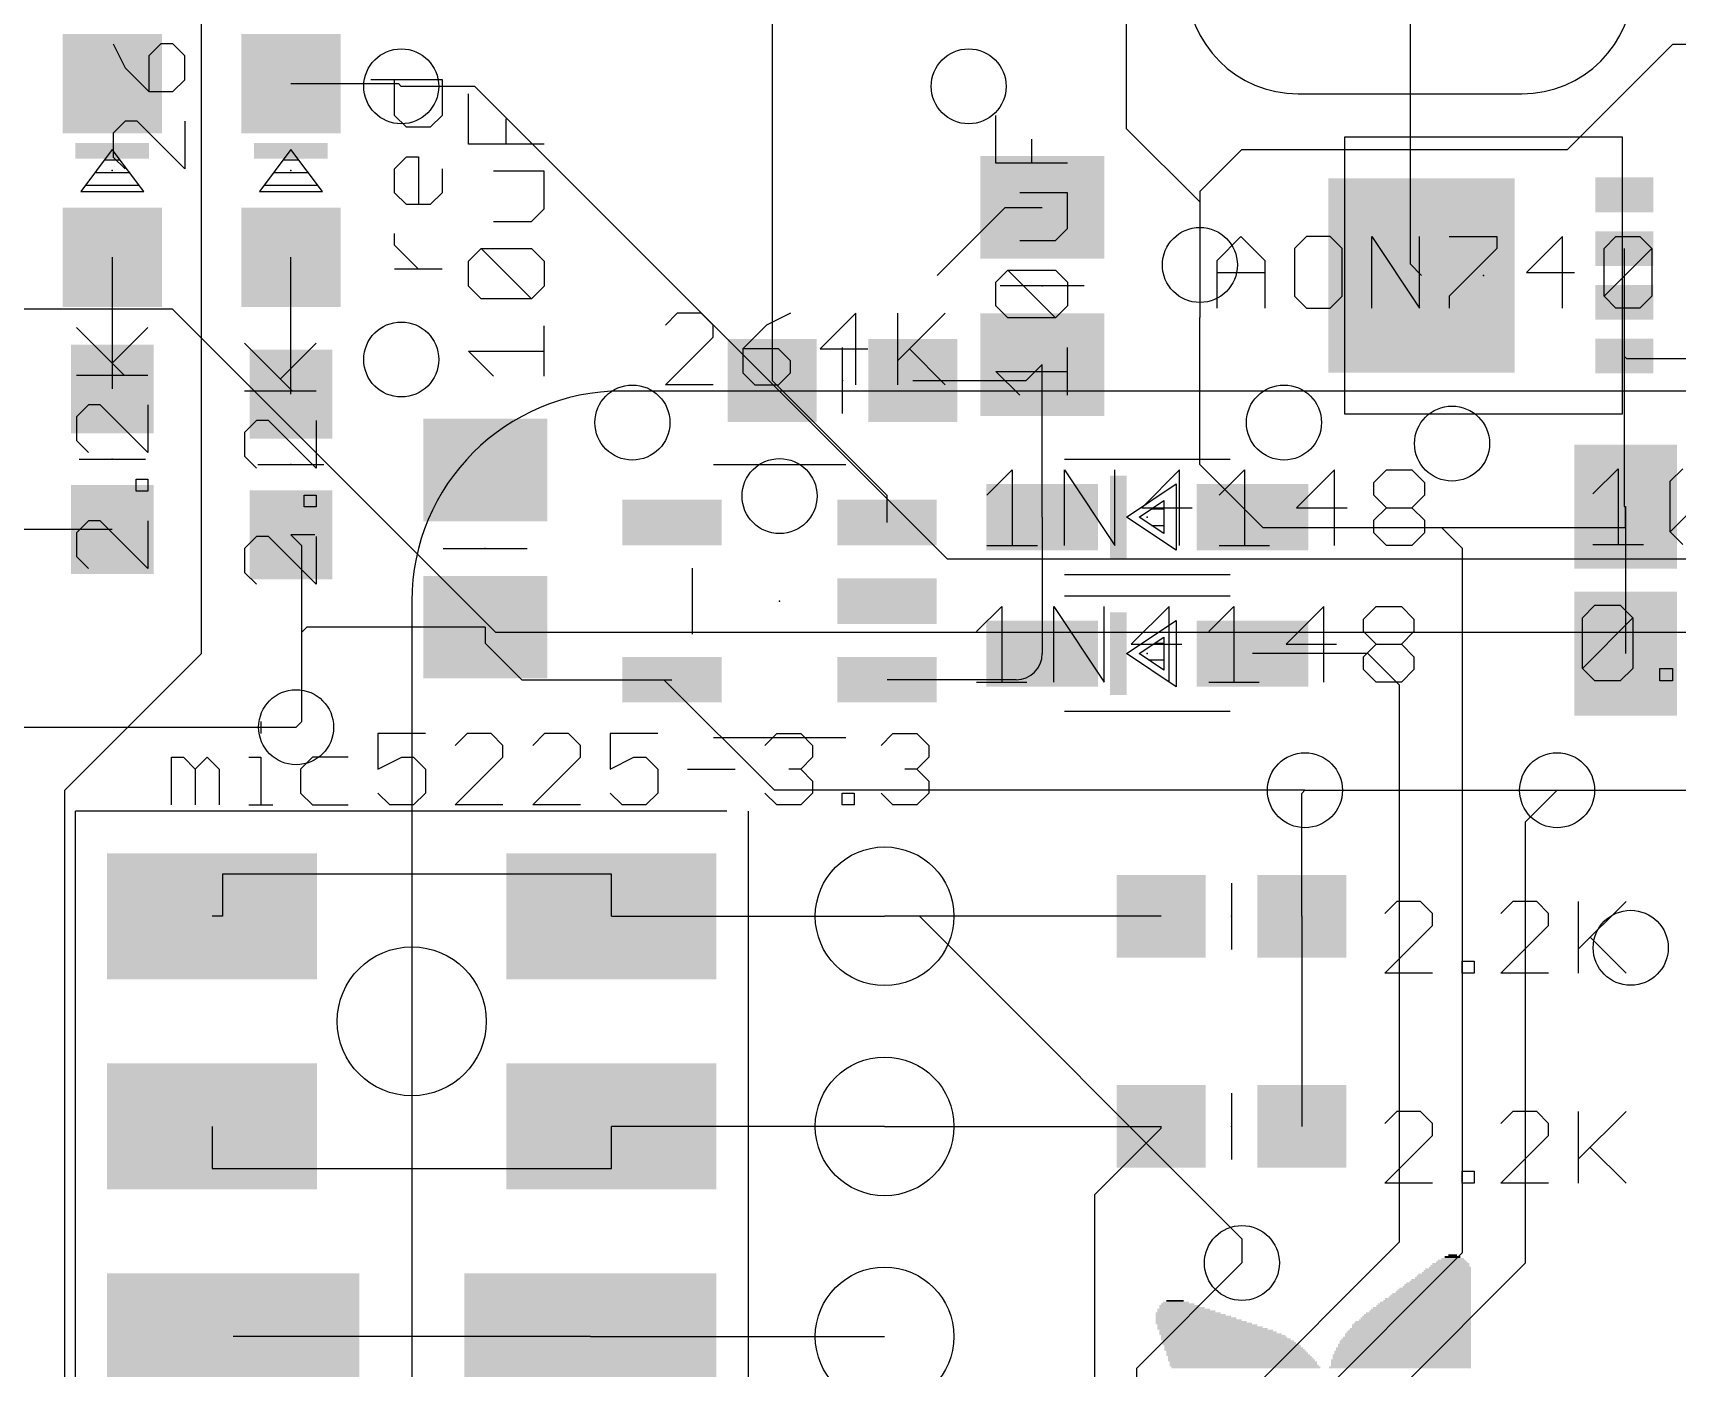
# Model space of a CAD drawing. Extents: x -40.8 to 40.8, y -42.1 to 43.9.
# Drawn here: x -16.01 to 3.86, y 13.59 to 29.73 of the extents above; entities that cross this region are included whole.
import ezdxf

# ---------------------------------------------------------------- set-up
doc = ezdxf.new("R2010")
doc.units = 0
for name, color, linetype in [('1', 22, 'CONTINUOUS'), ('16', 5, 'CONTINUOUS'), ('17', 82, 'CONTINUOUS'), ('18', 82, 'CONTINUOUS'), ('20', 4, 'CONTINUOUS'), ('200', 2, 'CONTINUOUS'), ('21', 2, 'CONTINUOUS'), ('23', 2, 'CONTINUOUS'), ('27', 253, 'CONTINUOUS')]:
    doc.layers.add(name, color=color, linetype=linetype)

# ---------------------------------------------------------------- blocks, each defined once
blk = doc.blocks.new('RECT')
blk.add_solid([(-0.5, -0.5), (0.5, -0.5), (-0.5, 0.5), (0.5, 0.5)])
blk = doc.blocks.new('ROUNDP')
blk.add_circle((0, 0), 0.5)
blk = doc.blocks.new('LONGP100')
blk.add_lwpolyline([(-0.5, -0.5), (0.5, -0.5, 1), (0.5, 0.5), (-0.5, 0.5, 1)], format="xyb", close=True)
blk = doc.blocks.new('ROUNDV')
blk.add_circle((0, 0), 0.5)

msp = doc.modelspace()

# ---------------------------------------------------------------- linework, layer by layer
at = {"layer": '1'}
for p, q in [((-13.97, 22.225), (-13.97, 31.496)), ((0.635, 30.342), (0.635, 26.936)), ((-7.073, 30.06), (-7.073, 25.527)), ((-12.8905, 29.117), (-11.591, 29.117)), ((-11.591, 29.117), (-11.557, 29.083)), ((-5.08, 26.797), (-4.257, 27.62)), ((-4.257, 27.62), (-3.81, 27.62)), ((3.224, 27.122), (3.224, 26.472)), ((-15.0495, 27.017), (-15.0495, 25.4245)), ((-12.8905, 25.361), (-12.8905, 27.017)), ((-1.905, 26.924), (-1.905, 26.289)), ((0.635, 26.936), (0.774, 26.797)), ((3.224, 26.472), (3.224, 25.822)), ((-1.905, 24.511), (-1.905, 26.289)), ((-4.003, 25.527), (-3.81, 25.72)), ((-3.81, 23.876), (-3.81, 25.72)), ((3.224, 25.822), (3.253, 25.793)), ((3.224, 25.822), (3.224, 24.003)), ((3.253, 25.793), (5.019, 25.793)), ((-5.6849, 24.1389), (-7.073, 25.527)), ((-5.373, 25.527), (-4.003, 25.527)), ((-1.27, 23.876), (-1.905, 24.511)), ((-5.6849, 23.81), (-5.6849, 24.1389)), ((-3.81, 23.876), (-3.81, 22.225)), ((-1.27, 23.876), (-1.143, 23.749)), ((3.224, 24.003), (3.241, 24.003)), ((3.241, 23.749), (3.241, 24.003)), ((3.241, 24.003), (3.241, 22.225)), ((-15.0495, 23.7245), (-16.2315, 23.7245)), ((-12.6, 23.661), (-12.8905, 23.661)), ((-12.8905, 23.661), (-12.7635, 23.534)), ((-1.143, 23.749), (1.016, 23.749)), ((1.27, 23.495), (1.016, 23.749)), ((1.016, 23.749), (3.241, 23.749)), ((-12.7635, 23.534), (-12.7635, 22.479)), ((1.27, 14.986), (1.27, 23.495)), ((-12.6975, 22.545), (-12.7635, 22.479)), ((-12.7635, 22.479), (-12.7635, 21.3995)), ((-10.541, 22.545), (-12.6975, 22.545)), ((-10.541, 22.545), (-10.541, 22.352)), ((-10.541, 22.352), (-10.099, 21.91)), ((-15.621, 20.574), (-13.97, 22.225)), ((0.127, 22.225), (-1.27, 22.225)), ((0.508, 21.844), (0.127, 22.225)), ((-10.099, 21.91), (-8.382, 21.91)), ((-8.382, 21.91), (-8.2851, 21.91)), ((-7.046, 20.574), (-8.382, 21.91)), ((-4.125, 21.91), (-5.6849, 21.91)), ((0.508, 15.113), (0.508, 21.844)), ((-12.7635, 21.3995), (-12.827, 21.336)), ((-15.621, -6.223), (-15.621, 20.574)), ((-0.635, 20.574), (-7.046, 20.574)), ((-0.674, 20.535), (-0.635, 20.574)), ((-0.674, 19.05), (-0.674, 20.535)), ((2.032, 20.193), (2.413, 20.574)), ((2.032, 14.859), (2.032, 20.193)), ((-9.017, 19.558), (-13.716, 19.558)), ((-13.716, 19.558), (-13.716, 19.05)), ((-9.017, 19.05), (-9.017, 19.558)), ((-13.716, 19.05), (-13.843, 19.05)), ((-9.017, 19.05), (-5.715, 19.05)), ((-2.374, 19.05), (-5.715, 19.05)), ((-0.674, 19.05), (-0.674, 16.51)), ((-13.843, 16.51), (-13.843, 16.002)), ((-5.715, 16.51), (-9.017, 16.51)), ((-9.017, 16.002), (-9.017, 16.51)), ((-5.715, 16.51), (-2.374, 16.51)), ((-2.374, 16.488), (-2.374, 16.51)), ((-3.175, 15.687), (-2.374, 16.488)), ((-13.843, 16.002), (-9.017, 16.002)), ((-3.175, -9.906), (-3.175, 15.687)), ((-2.159, 12.446), (0.508, 15.113)), ((-1.524, 12.192), (1.27, 14.986)), ((-2.667, 13.589), (-1.397, 14.859)), ((0.508, 13.335), (2.032, 14.859)), ((-9.271, 13.97), (-13.589, 13.97)), ((-9.271, 13.97), (-5.715, 13.97)), ((-2.667, -10.287), (-2.667, 13.589))]:
    msp.add_line(p, q, dxfattribs=at)
msp.add_arc((-4.125, 22.225), 0.315, 270, 0, dxfattribs=at)
at = {"layer": '16'}
for p, q in [((-2.794, 30.6392), (-2.794, 28.575)), ((2.54, 28.321), (3.81, 29.591)), ((3.81, 29.591), (12.065, 29.591)), ((-10.668, 29.083), (-11.557, 29.083)), ((-4.953, 23.368), (-10.668, 29.083)), ((-2.794, 28.575), (-1.905, 27.686)), ((-1.397, 28.321), (-1.905, 27.813)), ((-1.397, 28.321), (2.54, 28.321)), ((-1.905, 27.813), (-1.905, 27.686)), ((-1.905, 27.686), (-1.905, 26.924)), ((-21.0041, 26.3923), (-14.3273, 26.3923)), ((-10.414, 22.479), (-14.3273, 26.3923)), ((6.985, 23.368), (-4.953, 23.368)), ((7.239, 22.479), (-10.414, 22.479)), ((-17.399, 21.336), (-12.827, 21.336)), ((-0.635, 20.574), (2.413, 20.574)), ((2.413, 20.574), (13.716, 20.574)), ((-5.295, 19.05), (-5.715, 19.05)), ((-5.295, 19.05), (-1.397, 15.152)), ((-1.397, 15.152), (-1.397, 14.859))]:
    msp.add_line(p, q, dxfattribs=at)
at = {"layer": '20'}
msp.add_circle((-11.43, 17.78), 0.9, dxfattribs=at)
at = {"layer": '21'}
for p, q in [((-0.151, 25.122), (-0.151, 28.472)), ((-0.151, 28.472), (3.199, 28.472)), ((3.199, 28.472), (3.199, 25.122)), ((-15.0495, 28.321), (-15.4305, 27.813)), ((-14.6685, 27.813), (-15.0495, 28.321)), ((-12.8905, 28.321), (-13.2715, 27.813)), ((-12.5095, 27.813), (-12.8905, 28.321)), ((-15.2591, 28.0416), (-14.8399, 28.0416)), ((-15.1448, 28.194), (-14.9543, 28.194)), ((-13.1001, 28.0416), (-12.681, 28.0416)), ((-12.9858, 28.194), (-12.7953, 28.194)), ((-15.3734, 27.8892), (-14.7256, 27.8892)), ((-13.2144, 27.8892), (-12.5667, 27.8892)), ((-15.4305, 27.813), (-14.6685, 27.813)), ((-13.2715, 27.813), (-12.5095, 27.813)), ((-3.302, 26.67), (-4.318, 26.67)), ((-6.223, 25.127), (-6.223, 25.927)), ((8.89, 25.4), (-8.89, 25.4)), ((3.199, 25.122), (-0.151, 25.122)), ((-15.4495, 24.5745), (-14.6495, 24.5745)), ((-13.2905, 24.511), (-12.4905, 24.511)), ((-7.785, 24.51), (-6.185, 24.51)), ((-3.54, 24.576), (-1.54, 24.576)), ((-2.79, 23.876), (-2.19, 24.276)), ((-2.19, 24.276), (-2.19, 23.476)), ((-2.64, 23.876), (-2.34, 24.076)), ((-2.34, 24.076), (-2.34, 23.676)), ((-2.19, 23.476), (-2.79, 23.876)), ((-2.34, 23.676), (-2.64, 23.876)), ((-2.4876, 23.9776), (-2.34, 23.9776)), ((-2.4876, 23.7744), (-2.34, 23.7744)), ((-11.049, 23.495), (-10.033, 23.495)), ((-8.035, 22.46), (-8.035, 23.26)), ((-1.54, 23.176), (-3.54, 23.176)), ((-11.43, 22.86), (-11.43, 20.32)), ((-3.54, 22.925), (-1.54, 22.925)), ((-2.79, 22.225), (-2.19, 22.625)), ((-2.19, 22.625), (-2.19, 21.825)), ((-2.64, 22.225), (-2.34, 22.425)), ((-2.4495, 22.352), (-2.34, 22.352)), ((-2.34, 22.425), (-2.34, 22.025)), ((-2.19, 21.825), (-2.79, 22.225)), ((-2.34, 22.025), (-2.64, 22.225)), ((-2.5257, 22.1488), (-2.34, 22.1488)), ((-1.54, 21.525), (-3.54, 21.525)), ((-7.785, 21.21), (-6.185, 21.21)), ((-15.494, -10.16), (-15.494, 20.32)), ((-11.43, 20.32), (-15.494, 20.32)), ((-11.43, 20.32), (-11.43, -22.86)), ((-7.62, 20.32), (-11.43, 20.32)), ((-7.366, 20.32), (-7.366, -7.62)), ((-1.524, 19.45), (-1.524, 18.65)), ((-1.524, 16.91), (-1.524, 16.11))]:
    msp.add_line(p, q, dxfattribs=at)
msp.add_arc((-8.89, 22.86), 2.54, 90, 180, dxfattribs=at)
at = {"layer": '23'}
for p in [(-15.0495, 28.067), (-12.8905, 28.067), (-3.81, 26.67), (1.524, 26.797), (-6.223, 25.527), (-15.0495, 24.5745), (-12.8905, 24.511), (-2.54, 23.876), (-10.541, 23.495), (-6.985, 22.86), (-2.54, 22.225), (-1.524, 19.05), (-1.524, 16.51)]:
    msp.add_point(p, dxfattribs=at)
at = {"layer": '27'}
for p, q in [((-15.0375, 29.5959), (-14.8935, 29.3078)), ((-14.4613, 29.5959), (-14.6054, 29.4518)), ((-14.6054, 29.4518), (-14.6054, 29.0196)), ((-14.3173, 29.5959), (-14.4613, 29.5959)), ((-14.1732, 29.4518), (-14.3173, 29.5959)), ((-14.1732, 29.1637), (-14.1732, 29.4518)), ((-14.8935, 29.3078), (-14.6054, 29.0196)), ((-14.6054, 29.0196), (-14.3173, 29.0196)), ((-14.3173, 29.0196), (-14.1732, 29.1637)), ((-11.926, 29.1645), (-11.0617, 29.1645)), ((-11.6379, 28.7324), (-11.6379, 29.1645)), ((-11.0617, 29.1645), (-11.0617, 28.7324)), ((-10.745, 28.3844), (-10.745, 28.9945)), ((-14.8935, 28.6603), (-15.0375, 28.5163)), ((-14.7494, 28.6603), (-14.8935, 28.6603)), ((-14.1732, 28.0841), (-14.7494, 28.6603)), ((-14.1732, 28.6603), (-14.1732, 28.0841)), ((-11.4939, 28.5883), (-11.6379, 28.7324)), ((-11.0617, 28.7324), (-11.2058, 28.5883)), ((-10.2874, 28.3844), (-10.2874, 28.6894)), ((-4.3695, 28.1558), (-4.3695, 28.732)), ((-15.0375, 28.5163), (-15.0375, 28.2282)), ((-11.2058, 28.5883), (-11.4939, 28.5883)), ((-3.9374, 28.1558), (-3.9374, 28.4439)), ((-15.0375, 28.2282), (-14.8935, 28.0841)), ((-11.6379, 28.085), (-11.4939, 28.229)), ((-11.4939, 28.229), (-11.3498, 28.229)), ((-11.3498, 28.229), (-11.3498, 27.6528)), ((-9.8298, 28.3844), (-10.745, 28.3844)), ((-11.6379, 27.7969), (-11.6379, 28.085)), ((-11.0617, 28.085), (-11.0617, 27.7969)), ((-9.8298, 28.059), (-10.4399, 28.059)), ((-9.8298, 27.6014), (-9.8298, 28.059)), ((-3.5052, 28.1558), (-4.3695, 28.1558)), ((-11.4939, 27.6528), (-11.6379, 27.7969)), ((-11.2058, 27.6528), (-11.4939, 27.6528)), ((-11.0617, 27.7969), (-11.2058, 27.6528)), ((-3.5052, 27.7965), (-4.0814, 27.7965)), ((-3.5052, 27.3643), (-3.5052, 27.7965)), ((-10.4399, 27.4488), (-9.9823, 27.4488)), ((-9.9823, 27.4488), (-9.8298, 27.6014)), ((-11.6379, 27.1613), (-11.6379, 27.3054)), ((-3.6493, 27.2202), (-3.5052, 27.3643)), ((-1.6974, 26.9784), (-1.4093, 27.2665)), ((-1.4093, 27.2665), (-1.1212, 26.9784)), ((-0.6179, 27.2665), (-0.7619, 27.1225)), ((-0.3297, 27.2665), (-0.6179, 27.2665)), ((-0.1857, 27.1225), (-0.3297, 27.2665)), ((0.1736, 26.4022), (0.1736, 27.2665)), ((0.1736, 27.2665), (0.7498, 26.4022)), ((0.7498, 26.4022), (0.7498, 27.2665)), ((1.1091, 27.2665), (1.6853, 27.2665)), ((1.6853, 27.2665), (1.6853, 27.1225)), ((2.4768, 27.2665), (2.0446, 26.8344)), ((2.4768, 26.4022), (2.4768, 27.2665)), ((2.9802, 27.1225), (3.1242, 27.2665)), ((3.1242, 27.2665), (3.4123, 27.2665)), ((3.4123, 27.2665), (3.5564, 27.1225)), ((-11.3498, 26.8732), (-11.6379, 27.1613)), ((-10.745, 26.9709), (-10.5925, 27.1234)), ((-10.5925, 27.1234), (-9.9823, 27.1234)), ((-9.9823, 26.5133), (-10.5925, 27.1234)), ((-9.9823, 27.1234), (-9.8298, 26.9709)), ((-4.0814, 27.2202), (-3.6493, 27.2202)), ((-0.7619, 27.1225), (-0.7619, 26.5463)), ((-0.1857, 26.5463), (-0.1857, 27.1225)), ((1.6853, 27.1225), (1.1091, 26.5463)), ((2.9802, 26.5463), (2.9802, 27.1225)), ((2.9802, 26.5463), (3.5564, 27.1225)), ((3.5564, 27.1225), (3.5564, 26.5463)), ((-11.0617, 26.8732), (-11.6379, 26.8732)), ((-10.745, 26.6658), (-10.745, 26.9709)), ((-9.8298, 26.9709), (-9.8298, 26.6658)), ((-4.3695, 26.7169), (-4.2255, 26.8609)), ((-4.2255, 26.8609), (-3.6493, 26.8609)), ((-3.6493, 26.2847), (-4.2255, 26.8609)), ((-3.6493, 26.8609), (-3.5052, 26.7169)), ((-1.6974, 26.4022), (-1.6974, 26.9784)), ((-1.6974, 26.8344), (-1.1212, 26.8344)), ((-1.1212, 26.9784), (-1.1212, 26.4022)), ((2.0446, 26.8344), (2.6209, 26.8344)), ((-10.5925, 26.5133), (-10.745, 26.6658)), ((-9.8298, 26.6658), (-9.9823, 26.5133)), ((-4.3695, 26.4288), (-4.3695, 26.7169)), ((-3.5052, 26.7169), (-3.5052, 26.4288)), ((-9.9823, 26.5133), (-10.5925, 26.5133)), ((-0.7619, 26.5463), (-0.6179, 26.4022)), ((-0.3297, 26.4022), (-0.1857, 26.5463)), ((1.1091, 26.5463), (1.1091, 26.4022)), ((3.1242, 26.4022), (2.9802, 26.5463)), ((3.5564, 26.5463), (3.4123, 26.4022)), ((-8.2208, 26.3405), (-8.3649, 26.1965)), ((-7.9327, 26.3405), (-8.2208, 26.3405)), ((-7.7887, 26.1965), (-7.9327, 26.3405)), ((-6.8531, 26.3405), (-7.1412, 26.1965)), ((-6.0617, 26.3405), (-6.4938, 25.9084)), ((-6.0617, 25.4762), (-6.0617, 26.3405)), ((-5.5583, 26.3405), (-5.5583, 25.4762)), ((-5.5583, 25.7643), (-4.9821, 26.3405)), ((-4.2255, 26.2847), (-4.3695, 26.4288)), ((-3.6493, 26.2847), (-4.2255, 26.2847)), ((-3.5052, 26.4288), (-3.6493, 26.2847)), ((-0.6179, 26.4022), (-0.3297, 26.4022)), ((3.4123, 26.4022), (3.1242, 26.4022)), ((-14.9058, 25.5925), (-15.482, 26.1687)), ((-15.0499, 25.7366), (-14.6177, 26.1687)), ((-9.8298, 25.5778), (-9.8298, 26.1879)), ((-8.3649, 25.4762), (-7.7887, 26.0524)), ((-7.7887, 26.0524), (-7.7887, 26.1965)), ((-7.1412, 26.1965), (-7.4294, 25.9084)), ((-12.8738, 25.402), (-13.45, 25.9782)), ((-13.0179, 25.5461), (-12.5857, 25.9782)), ((-10.4399, 25.5778), (-10.745, 25.8829)), ((-10.745, 25.8829), (-9.8298, 25.8829)), ((-7.4294, 25.9084), (-7.4294, 25.6203)), ((-6.9972, 25.9084), (-7.4294, 25.9084)), ((-6.8531, 25.7643), (-6.9972, 25.9084)), ((-6.4938, 25.9084), (-5.9176, 25.9084)), ((-5.4143, 25.9084), (-4.9821, 25.4762)), ((-3.5052, 25.3492), (-3.5052, 25.9254)), ((-6.8531, 25.6203), (-6.8531, 25.7643)), ((-4.0814, 25.3492), (-4.3695, 25.6373)), ((-4.3695, 25.6373), (-3.5052, 25.6373)), ((-15.482, 25.5925), (-14.6177, 25.5925)), ((-7.7887, 25.4762), (-8.3649, 25.4762)), ((-7.4294, 25.6203), (-7.2853, 25.4762)), ((-7.2853, 25.4762), (-6.9972, 25.4762)), ((-6.9972, 25.4762), (-6.8531, 25.6203)), ((-13.45, 25.402), (-12.5857, 25.402)), ((-15.338, 25.2332), (-15.482, 25.0891)), ((-15.482, 25.0891), (-15.482, 24.801)), ((-15.1939, 25.2332), (-15.338, 25.2332)), ((-14.6177, 24.657), (-15.1939, 25.2332)), ((-14.6177, 25.2332), (-14.6177, 24.657)), ((-13.306, 25.0427), (-13.45, 24.8986)), ((-13.1619, 25.0427), (-13.306, 25.0427)), ((-12.5857, 24.4665), (-13.1619, 25.0427)), ((-12.5857, 25.0427), (-12.5857, 24.4665)), ((-13.45, 24.8986), (-13.45, 24.6105)), ((-15.482, 24.801), (-15.338, 24.657)), ((-13.45, 24.6105), (-13.306, 24.4665)), ((-4.4782, 24.1419), (-4.1731, 24.447)), ((-4.1731, 24.447), (-4.1731, 23.5318)), ((-3.5427, 23.5318), (-3.5427, 24.447)), ((-3.5427, 24.447), (-2.9326, 23.5318)), ((-2.9326, 23.5318), (-2.9326, 24.447)), ((-2.1496, 24.447), (-2.6072, 23.9894)), ((-2.1496, 23.5318), (-2.1496, 24.447)), ((-1.6716, 24.1419), (-1.3666, 24.447)), ((-1.3666, 24.447), (-1.3666, 23.5318)), ((-0.2785, 24.447), (-0.7361, 23.9894)), ((-0.2785, 23.5318), (-0.2785, 24.447)), ((0.1994, 24.2945), (0.3519, 24.447)), ((0.3519, 24.447), (0.657, 24.447)), ((0.657, 24.447), (0.8095, 24.2945)), ((2.8448, 24.1559), (3.1499, 24.461)), ((3.1499, 24.461), (3.1499, 23.5458)), ((3.7803, 24.3085), (3.9328, 24.461)), ((-14.7618, 24.1892), (-14.7618, 24.3333)), ((-14.7618, 24.3333), (-14.6177, 24.3333)), ((-14.6177, 24.3333), (-14.6177, 24.1892)), ((0.1994, 24.1419), (0.1994, 24.2945)), ((0.8095, 24.2945), (0.8095, 24.1419)), ((3.7803, 23.6983), (3.7803, 24.3085)), ((3.7803, 23.6983), (4.3904, 24.3085)), ((-14.6177, 24.1892), (-14.7618, 24.1892)), ((-12.7298, 23.9987), (-12.7298, 24.1428)), ((-12.7298, 24.1428), (-12.5857, 24.1428)), ((-12.5857, 24.1428), (-12.5857, 23.9987)), ((0.3519, 23.9894), (0.1994, 24.1419)), ((0.8095, 24.1419), (0.657, 23.9894)), ((-12.5857, 23.9987), (-12.7298, 23.9987)), ((-2.6072, 23.9894), (-1.997, 23.9894)), ((-0.7361, 23.9894), (-0.126, 23.9894)), ((0.1994, 23.8369), (0.3519, 23.9894)), ((0.3519, 23.9894), (0.657, 23.9894)), ((0.657, 23.9894), (0.8095, 23.8369)), ((-15.338, 23.8299), (-15.482, 23.6859)), ((-15.482, 23.6859), (-15.482, 23.3978)), ((-15.1939, 23.8299), (-15.338, 23.8299)), ((-14.6177, 23.2537), (-15.1939, 23.8299)), ((-14.6177, 23.8299), (-14.6177, 23.2537)), ((0.1994, 23.6843), (0.1994, 23.8369)), ((0.3519, 23.5318), (0.1994, 23.6843)), ((0.8095, 23.6843), (0.657, 23.5318)), ((0.8095, 23.8369), (0.8095, 23.6843)), ((3.9328, 23.5458), (3.7803, 23.6983)), ((-13.306, 23.6394), (-13.45, 23.4954)), ((-13.45, 23.4954), (-13.45, 23.2073)), ((-13.1619, 23.6394), (-13.306, 23.6394)), ((-12.5857, 23.0632), (-13.1619, 23.6394)), ((-12.5857, 23.6394), (-12.5857, 23.0632)), ((-4.4782, 23.5318), (-3.8681, 23.5318)), ((-1.6716, 23.5318), (-1.0615, 23.5318)), ((0.657, 23.5318), (0.3519, 23.5318)), ((2.8448, 23.5458), (3.4549, 23.5458)), ((-15.482, 23.3978), (-15.338, 23.2537)), ((-13.45, 23.2073), (-13.306, 23.0632)), ((-4.6052, 22.4909), (-4.3001, 22.796)), ((-4.3001, 22.796), (-4.3001, 21.8808)), ((-3.6697, 21.8808), (-3.6697, 22.796)), ((-3.6697, 22.796), (-3.0596, 21.8808)), ((-3.0596, 21.8808), (-3.0596, 22.796)), ((-2.2766, 22.796), (-2.7342, 22.3384)), ((-2.2766, 21.8808), (-2.2766, 22.796)), ((-1.7986, 22.4909), (-1.4936, 22.796)), ((-1.4936, 22.796), (-1.4936, 21.8808)), ((-0.4055, 22.796), (-0.8631, 22.3384)), ((-0.4055, 21.8808), (-0.4055, 22.796)), ((0.0724, 22.6435), (0.2249, 22.796)), ((0.2249, 22.796), (0.53, 22.796)), ((0.53, 22.796), (0.6825, 22.6435)), ((2.7178, 22.6575), (2.8703, 22.81)), ((2.7178, 22.0473), (2.7178, 22.6575)), ((2.7178, 22.0473), (3.3279, 22.6575)), ((2.8703, 22.81), (3.1754, 22.81)), ((3.1754, 22.81), (3.3279, 22.6575)), ((3.3279, 22.6575), (3.3279, 22.0473)), ((0.0724, 22.4909), (0.0724, 22.6435)), ((0.2249, 22.3384), (0.0724, 22.4909)), ((0.6825, 22.4909), (0.53, 22.3384)), ((0.6825, 22.6435), (0.6825, 22.4909)), ((-2.7342, 22.3384), (-2.124, 22.3384)), ((-0.8631, 22.3384), (-0.253, 22.3384)), ((0.0724, 22.1859), (0.2249, 22.3384)), ((0.2249, 22.3384), (0.53, 22.3384)), ((0.53, 22.3384), (0.6825, 22.1859)), ((0.0724, 22.0333), (0.0724, 22.1859)), ((0.6825, 22.1859), (0.6825, 22.0333)), ((-4.6052, 21.8808), (-3.9951, 21.8808)), ((-1.7986, 21.8808), (-1.1885, 21.8808)), ((0.2249, 21.8808), (0.0724, 22.0333)), ((0.53, 21.8808), (0.2249, 21.8808)), ((0.6825, 22.0333), (0.53, 21.8808)), ((2.8703, 21.8948), (2.7178, 22.0473)), ((3.1754, 21.8948), (2.8703, 21.8948)), ((3.3279, 22.0473), (3.1754, 21.8948)), ((3.6533, 21.8948), (3.6533, 22.0473)), ((3.6533, 22.0473), (3.8058, 22.0473)), ((3.8058, 21.8948), (3.6533, 21.8948)), ((3.8058, 22.0473), (3.8058, 21.8948)), ((-13.2543, 21.4046), (-13.2543, 21.2605)), ((-11.263, 21.2605), (-11.8392, 21.2605)), ((-11.8392, 21.2605), (-11.8392, 20.8284)), ((-10.7596, 21.2605), (-10.9037, 21.1165)), ((-10.4715, 21.2605), (-10.7596, 21.2605)), ((-10.3275, 21.1165), (-10.4715, 21.2605)), ((-10.3275, 20.9724), (-10.3275, 21.1165)), ((-9.8241, 21.2605), (-9.9682, 21.1165)), ((-9.536, 21.2605), (-9.8241, 21.2605)), ((-9.3919, 21.1165), (-9.536, 21.2605)), ((-9.3919, 20.9724), (-9.3919, 21.1165)), ((-8.4564, 21.2605), (-9.0326, 21.2605)), ((-9.0326, 21.2605), (-9.0326, 20.8284)), ((-7.1616, 21.1165), (-7.0175, 21.2605)), ((-7.0175, 21.2605), (-6.7294, 21.2605)), ((-6.7294, 21.2605), (-6.5854, 21.1165)), ((-6.5854, 21.1165), (-6.5854, 20.9724)), ((-5.7583, 21.1165), (-5.6143, 21.2605)), ((-5.6143, 21.2605), (-5.3262, 21.2605)), ((-5.3262, 21.2605), (-5.1821, 21.1165)), ((-5.1821, 21.1165), (-5.1821, 20.9724)), ((-14.3339, 20.3962), (-14.3339, 20.9724)), ((-14.3339, 20.9724), (-14.1899, 20.9724)), ((-14.1899, 20.9724), (-14.0458, 20.8284)), ((-14.0458, 20.8284), (-13.9017, 20.9724)), ((-13.9017, 20.9724), (-13.7577, 20.8284)), ((-13.3984, 20.9724), (-13.2543, 20.9724)), ((-13.2543, 20.9724), (-13.2543, 20.3962)), ((-12.6307, 20.9724), (-12.7747, 20.8284)), ((-12.1985, 20.9724), (-12.6307, 20.9724)), ((-11.8392, 20.8284), (-11.5511, 20.9724)), ((-11.5511, 20.9724), (-11.407, 20.9724)), ((-11.407, 20.9724), (-11.263, 20.8284)), ((-10.9037, 20.3962), (-10.3275, 20.9724)), ((-9.9682, 20.3962), (-9.3919, 20.9724)), ((-9.0326, 20.8284), (-8.7445, 20.9724)), ((-8.7445, 20.9724), (-8.6005, 20.9724)), ((-8.6005, 20.9724), (-8.4564, 20.8284)), ((-6.5854, 20.9724), (-6.7294, 20.8284)), ((-5.1821, 20.9724), (-5.3262, 20.8284)), ((-14.0458, 20.8284), (-14.0458, 20.3962)), ((-13.7577, 20.8284), (-13.7577, 20.3962)), ((-12.7747, 20.8284), (-12.7747, 20.5403)), ((-11.263, 20.8284), (-11.263, 20.5403)), ((-8.4564, 20.8284), (-8.4564, 20.5403)), ((-8.0971, 20.8284), (-7.5209, 20.8284)), ((-6.7294, 20.8284), (-6.8735, 20.8284)), ((-6.7294, 20.8284), (-6.5854, 20.6843)), ((-6.5854, 20.6843), (-6.5854, 20.5403)), ((-5.3262, 20.8284), (-5.4702, 20.8284)), ((-5.3262, 20.8284), (-5.1821, 20.6843)), ((-5.1821, 20.6843), (-5.1821, 20.5403)), ((-12.7747, 20.5403), (-12.6307, 20.3962)), ((-11.6951, 20.3962), (-11.8392, 20.5403)), ((-11.263, 20.5403), (-11.407, 20.3962)), ((-8.8886, 20.3962), (-9.0326, 20.5403)), ((-8.4564, 20.5403), (-8.6005, 20.3962)), ((-7.0175, 20.3962), (-7.1616, 20.5403)), ((-6.5854, 20.5403), (-6.7294, 20.3962)), ((-6.2261, 20.3962), (-6.2261, 20.5403)), ((-6.2261, 20.5403), (-6.082, 20.5403)), ((-6.082, 20.5403), (-6.082, 20.3962)), ((-5.6143, 20.3962), (-5.7583, 20.5403)), ((-5.1821, 20.5403), (-5.3262, 20.3962)), ((-13.3984, 20.3962), (-13.1103, 20.3962)), ((-12.6307, 20.3962), (-12.1985, 20.3962)), ((-11.407, 20.3962), (-11.6951, 20.3962)), ((-10.3275, 20.3962), (-10.9037, 20.3962)), ((-9.3919, 20.3962), (-9.9682, 20.3962)), ((-8.6005, 20.3962), (-8.8886, 20.3962)), ((-6.7294, 20.3962), (-7.0175, 20.3962)), ((-6.082, 20.3962), (-6.2261, 20.3962)), ((-5.3262, 20.3962), (-5.6143, 20.3962)), ((0.4743, 19.2285), (0.3302, 19.0845)), ((0.7624, 19.2285), (0.4743, 19.2285)), ((0.9064, 19.0845), (0.7624, 19.2285)), ((0.9064, 18.9404), (0.9064, 19.0845)), ((1.8775, 19.2285), (1.7335, 19.0845)), ((2.1656, 19.2285), (1.8775, 19.2285)), ((2.3097, 19.0845), (2.1656, 19.2285)), ((2.3097, 18.9404), (2.3097, 19.0845)), ((2.669, 19.2285), (2.669, 18.3642)), ((2.669, 18.6523), (3.2452, 19.2285)), ((0.3302, 18.3642), (0.9064, 18.9404)), ((1.7335, 18.3642), (2.3097, 18.9404)), ((2.8131, 18.7964), (3.2452, 18.3642)), ((1.2657, 18.3642), (1.2657, 18.5083)), ((1.2657, 18.5083), (1.4098, 18.5083)), ((1.4098, 18.5083), (1.4098, 18.3642)), ((0.9064, 18.3642), (0.3302, 18.3642)), ((1.4098, 18.3642), (1.2657, 18.3642)), ((2.3097, 18.3642), (1.7335, 18.3642)), ((0.4743, 16.6885), (0.3302, 16.5445)), ((0.7624, 16.6885), (0.4743, 16.6885)), ((0.9064, 16.5445), (0.7624, 16.6885)), ((0.9064, 16.4004), (0.9064, 16.5445)), ((1.8775, 16.6885), (1.7335, 16.5445)), ((2.1656, 16.6885), (1.8775, 16.6885)), ((2.3097, 16.5445), (2.1656, 16.6885)), ((2.3097, 16.4004), (2.3097, 16.5445)), ((2.669, 16.6885), (2.669, 15.8242)), ((2.669, 16.1123), (3.2452, 16.6885)), ((0.3302, 15.8242), (0.9064, 16.4004)), ((1.7335, 15.8242), (2.3097, 16.4004)), ((2.8131, 16.2564), (3.2452, 15.8242)), ((1.2657, 15.8242), (1.2657, 15.9683)), ((1.2657, 15.9683), (1.4098, 15.9683)), ((1.4098, 15.9683), (1.4098, 15.8242)), ((0.9064, 15.8242), (0.3302, 15.8242)), ((1.4098, 15.8242), (1.2657, 15.8242)), ((2.3097, 15.8242), (1.7335, 15.8242))]:
    msp.add_line(p, q, dxfattribs=at)

# ---------------------------------------------------------------- block references
at = {"layer": '1'}
for p, xscale, yscale in [((-15.0495, 29.117), 1.2, 1.2), ((-12.8905, 29.117), 1.2, 1.2), ((-15.0495, 27.017), 1.2, 1.2), ((-12.8905, 27.017), 1.2, 1.2), ((3.241, 24.003), 1.24, 1.5), ((-3.81, 23.876), 1.35, 0.8), ((-1.27, 23.876), 1.35, 0.8), ((3.241, 22.225), 1.24, 1.5), ((-3.81, 22.225), 1.35, 0.8), ((-1.27, 22.225), 1.35, 0.8), ((-13.843, 19.05), 2.54, 1.524), ((-13.843, 16.51), 2.54, 1.524), ((-13.589, 13.97), 3.048, 1.524)]:
    msp.add_blockref('RECT', p, dxfattribs=dict(at, xscale=xscale, yscale=yscale))
for p, xscale, yscale, rotation in [((-3.81, 27.62), 1.24, 1.5, 270), ((0.774, 26.797), 2.35, 2.25, 90), ((3.224, 27.772), 0.7, 0.42, 180), ((3.224, 27.122), 0.7, 0.42, 180), ((3.224, 26.472), 0.7, 0.42, 180), ((-3.81, 25.72), 1.24, 1.5, 270), ((3.224, 25.822), 0.7, 0.42, 180), ((-10.541, 24.445), 1.24, 1.5, 90), ((-8.2851, 23.81), 0.55, 1.2, 90), ((-5.6849, 23.81), 0.55, 1.2, 90), ((-10.541, 22.545), 1.24, 1.5, 90), ((-5.6849, 22.86), 0.55, 1.2, 90), ((-8.2851, 21.91), 0.55, 1.2, 90), ((-5.6849, 21.91), 0.55, 1.2, 90), ((-9.017, 19.05), 2.54, 1.524, 180), ((-9.017, 16.51), 2.54, 1.524, 180), ((-9.271, 13.97), 3.048, 1.524, 180)]:
    msp.add_blockref('RECT', p, dxfattribs=dict(at, xscale=xscale, yscale=yscale, rotation=rotation))
at = {"layer": '1', "xscale": 1.075}
for p, rotation in [((-15.0495, 25.4245), 90), ((-12.8905, 25.361), 90), ((-7.073, 25.527), 180), ((-5.373, 25.527), 180), ((-15.0495, 23.7245), 90), ((-12.8905, 23.661), 90)]:
    msp.add_blockref('RECT', p, dxfattribs=dict(at, rotation=rotation))
for p in [(-2.374, 19.05), (-0.674, 19.05), (-2.374, 16.51), (-0.674, 16.51)]:
    msp.add_blockref('RECT', p, dxfattribs=at)
at = {"layer": '17', "rotation": 180}
for name, p, xscale, yscale in [('LONGP100', (0.635, 30.342), 2.7, 2.7), ('LONGP100', (0.635, 30.342), 2.7, 2.7), ('ROUNDP', (-5.715, 19.05), 1.6764, 1.6764), ('ROUNDP', (-5.715, 19.05), 1.6764, 1.6764), ('ROUNDP', (-5.715, 16.51), 1.6764, 1.6764), ('ROUNDP', (-5.715, 16.51), 1.6764, 1.6764), ('ROUNDP', (-5.715, 13.97), 1.6764, 1.6764), ('ROUNDP', (-5.715, 13.97), 1.6764, 1.6764)]:
    msp.add_blockref(name, p, dxfattribs=dict(at, xscale=xscale, yscale=yscale))
at = {"layer": '18', "xscale": 0.9064, "yscale": 0.9064}
for p in [(-11.557, 29.083), (-11.557, 29.083), (-4.699, 29.083), (-4.699, 29.083), (-1.905, 26.924), (-1.905, 26.924), (-11.557, 25.781), (-11.557, 25.781), (-8.763, 25.019), (-8.763, 25.019), (-0.889, 25.019), (-0.889, 25.019), (1.143, 24.765), (1.143, 24.765), (-6.985, 24.13), (-6.985, 24.13), (-12.827, 21.336), (-12.827, 21.336), (-0.635, 20.574), (-0.635, 20.574), (2.413, 20.574), (2.413, 20.574), (3.302, 18.669), (3.302, 18.669), (-1.397, 14.859), (-1.397, 14.859)]:
    msp.add_blockref('ROUNDV', p, dxfattribs=at)
at = {"layer": '200', "yscale": 0.0212}
for p, xscale in [((1.1496, 14.9101), 0.2752), ((1.1496, 14.9313), 0.1905), ((1.1496, 14.9524), 0.1058), ((1.0437, 14.6984), 0.6563), ((1.0544, 14.7196), 0.6351), ((1.0755, 14.7407), 0.5928), ((1.0861, 14.7619), 0.5716), ((1.0967, 14.7831), 0.5505), ((1.1179, 14.8042), 0.5081), ((1.1179, 14.8254), 0.4657), ((1.1284, 14.8466), 0.4446), ((1.139, 14.8677), 0.381), ((1.139, 14.8889), 0.3388), ((0.9168, 14.5079), 0.9103), ((0.9273, 14.529), 0.8892), ((0.9379, 14.5502), 0.868), ((0.9591, 14.5714), 0.8257), ((0.9697, 14.5925), 0.8045), ((0.9803, 14.6137), 0.7833), ((1.0014, 14.6349), 0.741), ((1.012, 14.656), 0.7198), ((1.0332, 14.6772), 0.6775), ((-2.153, 14.3385), 0.4869), ((-2.1212, 14.3173), 0.5504), ((-2.1741, 14.3597), 0.4022), ((-2.1953, 14.3808), 0.3176), ((-2.2059, 14.402), 0.2117), ((0.7791, 14.3173), 1.1856), ((0.8003, 14.3385), 1.1432), ((0.8109, 14.3597), 1.122), ((0.8215, 14.3808), 1.1009), ((0.8427, 14.402), 1.0585), ((0.8532, 14.4232), 1.0374), ((0.8744, 14.4443), 0.995), ((0.885, 14.4655), 0.9739), ((0.8956, 14.4867), 0.9527), ((-1.9836, 14.2115), 0.9103), ((-2.0471, 14.2538), 0.7833), ((-2.0153, 14.2326), 0.8468), ((-1.9518, 14.1903), 0.9738), ((-1.9201, 14.1691), 1.0373), ((-1.8883, 14.148), 1.1008), ((-1.8566, 14.1268), 1.1643), ((-1.8143, 14.1056), 1.2067), ((-2.1, 14.2962), 0.6351), ((-2.0683, 14.275), 0.6986), ((0.6521, 14.1056), 1.4396), ((0.6627, 14.1268), 1.4184), ((0.6733, 14.148), 1.3973), ((0.6945, 14.1691), 1.3549), ((0.7051, 14.1903), 1.3337), ((0.7156, 14.2115), 1.3126), ((0.7262, 14.2326), 1.2914), ((0.7368, 14.2538), 1.2702), ((0.758, 14.275), 1.2279), ((0.7686, 14.2962), 1.2067), ((-1.7508, 14.0633), 1.3337), ((-1.7825, 14.0845), 1.2702), ((-1.7084, 14.0421), 1.3761), ((-1.6872, 14.0209), 1.4184), ((-1.6555, 13.9998), 1.4819), ((-1.6237, 13.9786), 1.503), ((-1.6131, 13.9574), 1.5242), ((-1.5919, 13.9363), 1.5666), ((-1.5602, 13.9151), 1.5878), ((0.578, 13.9151), 1.5878), ((0.5886, 13.9363), 1.5666), ((0.5992, 13.9574), 1.5454), ((0.6098, 13.9998), 1.5243), ((0.6098, 13.9786), 1.5243), ((0.6204, 14.0209), 1.5031), ((0.631, 14.0421), 1.4819), ((0.6415, 14.0633), 1.4608), ((0.6521, 14.0845), 1.4396), ((-1.5496, 13.8939), 1.609), ((-1.5285, 13.8728), 1.6513), ((-1.5072, 13.8516), 1.6513), ((-1.4967, 13.8304), 1.6724), ((-1.4861, 13.8092), 1.6936), ((-1.4649, 13.7881), 1.6936), ((-1.4543, 13.7669), 1.7148), ((-1.4438, 13.7457), 1.7359), ((-1.412, 13.7034), 1.7571), ((-1.4225, 13.7246), 1.7359), ((0.5357, 13.7457), 1.6725), ((0.5357, 13.7246), 1.6725), ((0.5357, 13.7034), 1.6725), ((0.5463, 13.7881), 1.6513), ((0.5463, 13.7669), 1.6513), ((0.5569, 13.8304), 1.6301), ((0.5569, 13.8092), 1.6301), ((0.5674, 13.8728), 1.609), ((0.5674, 13.8516), 1.609), ((0.578, 13.8939), 1.5878), ((-1.4014, 13.6822), 1.7782), ((-1.3802, 13.6611), 1.7783), ((-1.3802, 13.6399), 1.7783), ((-1.3697, 13.6187), 1.7995), ((-1.3485, 13.5975), 1.7994), ((0.5145, 13.5975), 1.7148), ((0.5251, 13.6822), 1.6936), ((0.5251, 13.6611), 1.6936), ((0.5251, 13.6399), 1.6936), ((0.5251, 13.6187), 1.6936)]:
    msp.add_blockref('RECT', p, dxfattribs=dict(at, xscale=xscale))
at = {"layer": '21', "xscale": 0.889, "yscale": 0.1905}
for p in [(-15.0495, 28.3027), (-12.8905, 28.3027)]:
    msp.add_blockref('RECT', p, dxfattribs=at)
at = {"layer": '21', "xscale": 0.2}
for p in [(-2.89, 23.876), (-2.89, 22.225)]:
    msp.add_blockref('RECT', p, dxfattribs=at)

doc.saveas('drawing.dxf')
